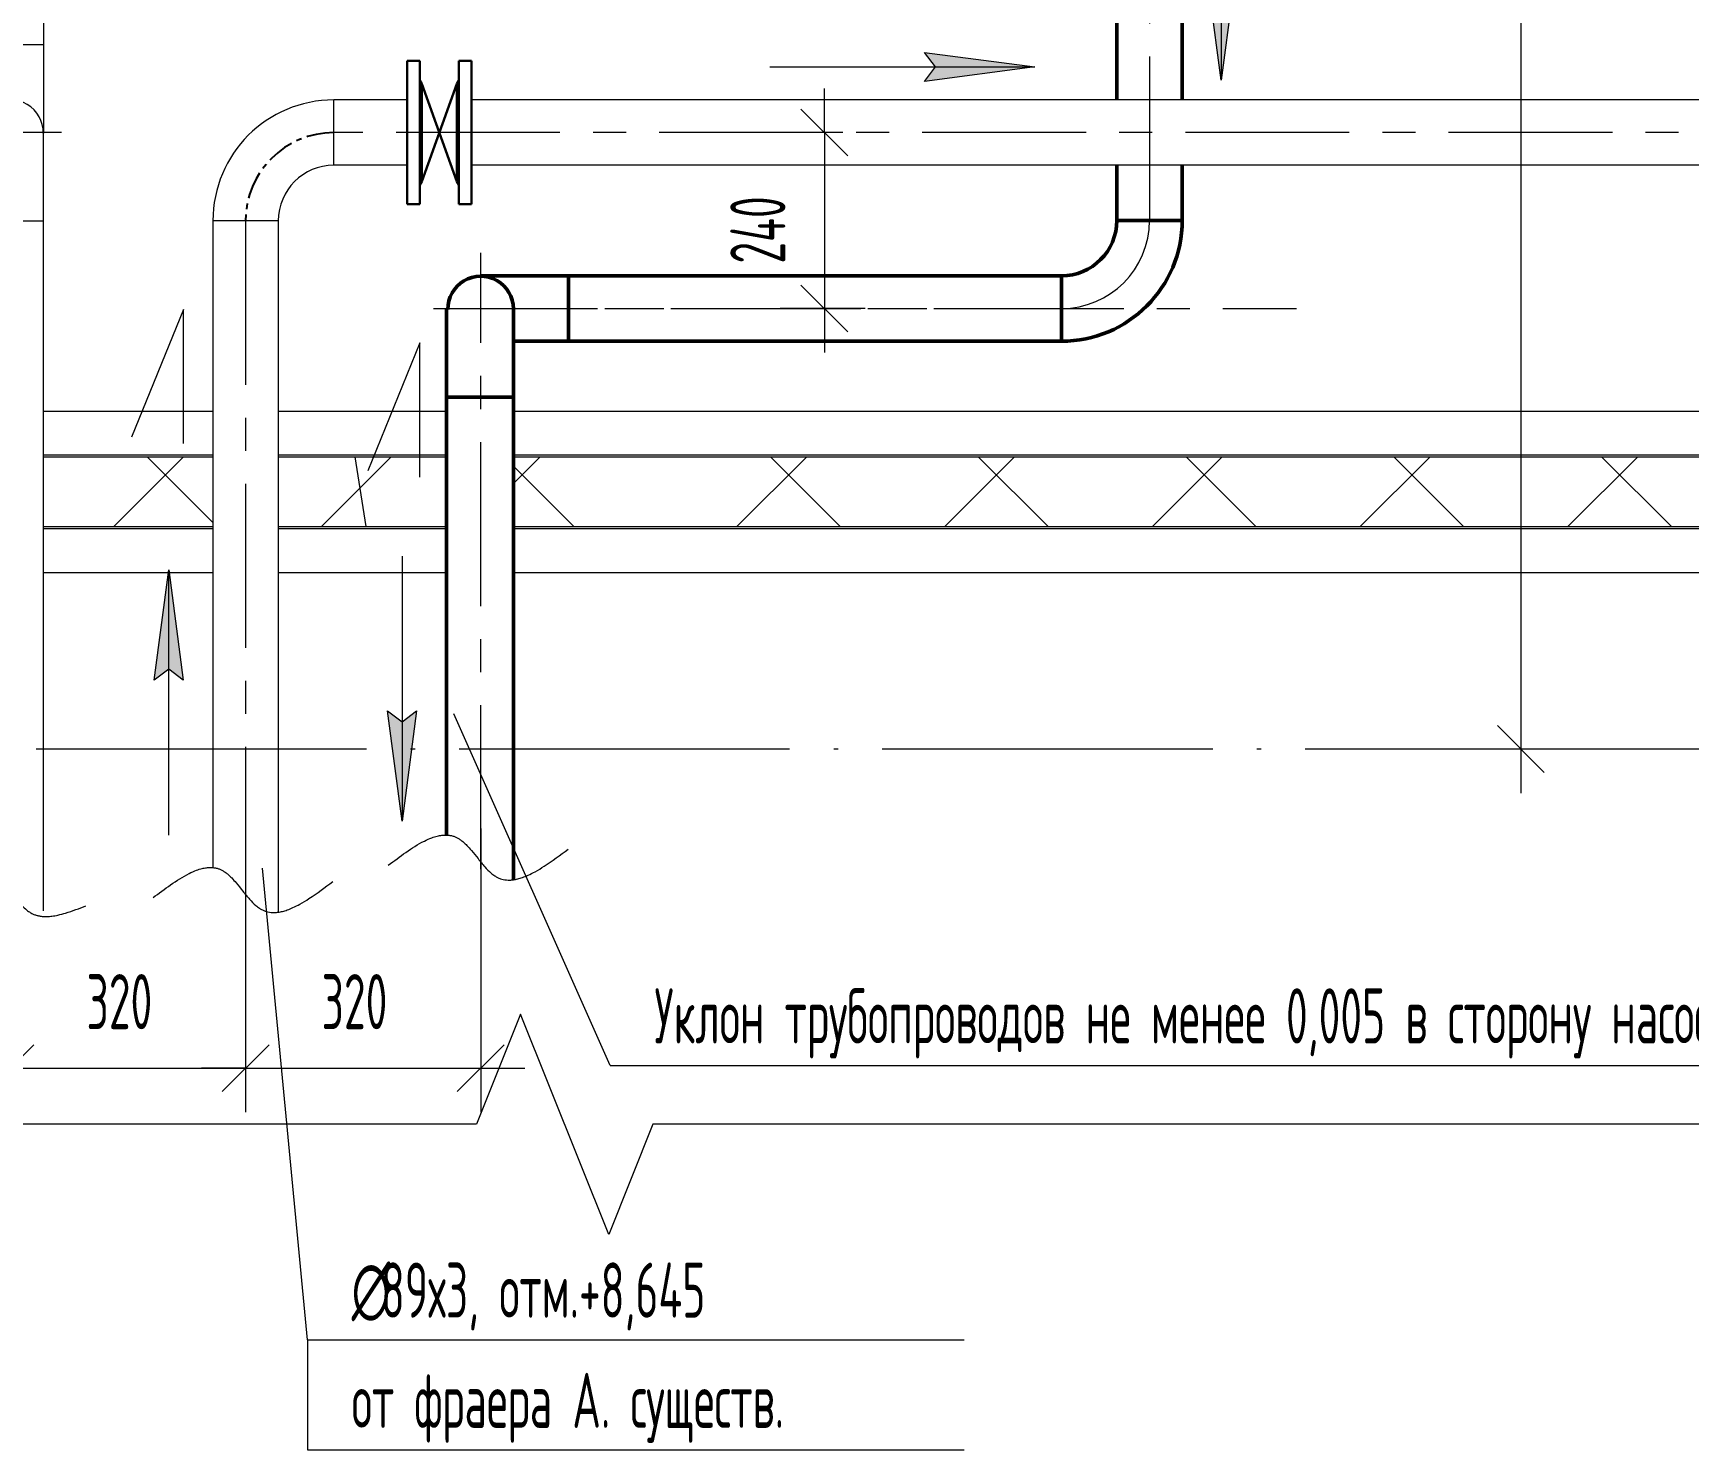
# Model space of a CAD drawing. Header units: millimetres. Extents: x -2281 to 17340, y -2563 to 4166.
# Drawn here: x 371.5 to 446.6, y 110.5 to 174.8 of the extents above; entities that cross this region are included whole.
import ezdxf

# ---------------------------------------------------------------- set-up
doc = ezdxf.new("R2010")
doc.units = ezdxf.units.MM
for name, pattern in [('K5LT32784', [0]), ('K5LT32786', [0]), ('K5LT32841', [0]), ('K5LT32843', [2, 1.25, -0.25, 0.25, -0.25]), ('K5LT32846', [0]), ('K5LT32847', [0]), ('K5LT32848', [19.2, 15, -2, 0.2, -2]), ('K5LT_AXLED', [11.939881, 7.439881, -1.5, 1.5, -1.5]), ('K5LT_THIN', [0]), ('K5LT_THIN_INCLUDED_TO_HATCHING', [0])]:
    doc.linetypes.add(name, pattern=pattern)
doc.layers.add('Системный слой', color=7, linetype='Continuous')
doc.styles.add('KDIMTEXTSTYLE', font='GOST_AU.SHX', dxfattribs={"width": 0.96, "oblique": 15, "height": 5})
doc.styles.add('KTEXTSTYLE', font='GOST_AU.SHX', dxfattribs={"width": 0.96, "height": 5})
doc.dimstyles.new('KDIMSTYLE (0.03)', dxfattribs={"dimtxt": 5, "dimasz": 1, "dimexe": 2, "dimexo": 0, "dimgap": 1, "dimtad": 1, "dimlfac": 30, "dimtxsty": 'KDIMTEXTSTYLE', "dimsah": 1, "dimcen": 0, "dimdle": 1, "dimadec": 0, "dimazin": 0, "dimtfac": 0.667, "dimtmove": 0, "dimatfit": 3, "dimfxl": 1, "dimtvp": 1, "dimtolj": 1, "dimtzin": 0, "dimarcsym": 0})

# ---------------------------------------------------------------- blocks, each defined once
blk = doc.blocks.new('U751')
at = {"layer": 'Системный слой', "color": 7, "linetype": 'K5LT_THIN_INCLUDED_TO_HATCHING', "lineweight": 13}
for p, q in [((393.608, 130.318), (391.608, 125.318)), ((397.608, 120.318), (393.608, 130.318)), ((391.608, 125.318), (80.284, 125.318)), ((399.608, 125.318), (397.608, 120.318)), ((710.931, 125.318), (399.608, 125.318))]:
    blk.add_line(p, q, dxfattribs=at)
blk = doc.blocks.new('U998')
at = {"layer": 'Системный слой', "color": 30, "linetype": 'K5LT_AXLED', "lineweight": 13, "true_color": 0xff8000}
for p, q in [((370.474, 200.545), (370.474, 171.801)), ((368.146, 170.331), (372.776, 170.331)), ((370.459, 135.864), (370.461, 170.318))]:
    blk.add_line(p, q, dxfattribs=at)
at = {"layer": 'Системный слой', "color": 7, "linetype": 'K5LT_THIN', "lineweight": 13}
for p, q in [((368.991, 197.651), (368.991, 170.318)), ((371.957, 197.626), (371.957, 170.293)), ((368.978, 174.318), (371.944, 174.318)), ((368.978, 170.318), (368.978, 136.814)), ((371.944, 170.293), (371.944, 135.001)), ((368.978, 166.318), (371.944, 166.318))]:
    blk.add_line(p, q, dxfattribs=at)
for centre, radius, start, end in [((370.491, 197.668), 1.467, 358.35418, 180.65086), ((370.461, 170.318), 1.483, 359.01622, 180)]:
    blk.add_arc(centre, radius, start, end, dxfattribs=at)
blk = doc.blocks.new('U1179')
at = {"layer": 'Системный слой', "color": 200, "linetype": 'K5LT32784', "lineweight": 50, "true_color": 0xbf00ff}
for p, q in [((420.663, 197.651), (420.663, 171.801)), ((423.63, 197.65), (423.63, 171.801)), ((420.663, 168.835), (420.663, 166.332)), ((423.63, 168.835), (423.63, 166.332)), ((423.63, 166.332), (420.663, 166.332)), ((418.146, 163.815), (391.781, 163.815)), ((418.146, 163.815), (418.146, 160.848)), ((393.264, 160.848), (418.146, 160.848))]:
    blk.add_line(p, q, dxfattribs=at)
at = {"layer": 'Системный слой', "color": 30, "linetype": 'K5LT_AXLED', "lineweight": 13, "true_color": 0xff8000}
blk.add_line((422.146, 197.651), (422.146, 166.332), dxfattribs=at)
at = {"layer": 'Системный слой', "color": 200, "linetype": 'K5LT32784', "lineweight": 50, "true_color": 0xbf00ff}
for radius in [2.517, 5.483]:
    blk.add_arc((418.146, 166.332), radius, 270, 0, dxfattribs=at)
at = {"layer": 'Системный слой', "color": 30, "linetype": 'K5LT_AXLED', "lineweight": 13, "true_color": 0xff8000}
blk.add_arc((418.146, 166.332), 4, 270, 0, dxfattribs=at)
blk = doc.blocks.new('U1193')
at = {"layer": 'Системный слой', "color": 7, "linetype": 'K5LT_THIN', "lineweight": 13}
for p, q in [((383.942, 115.54), (381.896, 136.932)), ((383.942, 115.54), (383.942, 110.54)), ((383.942, 115.54), (413.739, 115.54)), ((383.942, 110.54), (413.739, 110.54))]:
    blk.add_line(p, q, dxfattribs=at)
at = {"layer": 'Системный слой', "color": 7, "char_height": 2.5, "attachment_point": 1, "style": 'KTEXTSTYLE'}
for s, insert in [('\\H3.5;\\W0.965;\\Q15;\\Q0;\\W0.715;\\H2.50;∅', (385.942, 119.04)), ('\\H3.5;\\W0.965;\\Q15;\\Q0;\\W0.715;\\H2.50;89х3, отм.+8,645', (387.265, 119.04)), ('\\H3.5;\\W0.965;\\Q15;\\Q0;\\W0.715;\\H2.50;от фраера А. существ.', (385.942, 114.04))]:
    blk.add_mtext(s, dxfattribs=dict(at, insert=insert))
blk = doc.blocks.new('U1218')
at = {"layer": 'Системный слой'}
blk.add_hatch(color=7, dxfattribs=at).paths.add_polyline_path([(425.399, 172.698), (426.057, 177.698), (425.399, 177.198), (424.741, 177.698)])
at = {"layer": 'Системный слой', "color": 7, "linetype": 'K5LT_THIN', "lineweight": 13}
for p, q in [((425.399, 184.726), (425.399, 172.698)), ((425.399, 172.698), (424.741, 177.698)), ((424.741, 177.698), (425.399, 177.198)), ((425.399, 177.198), (426.057, 177.698)), ((426.057, 177.698), (425.399, 172.698))]:
    blk.add_line(p, q, dxfattribs=at)
blk = doc.blocks.new('U1254')
at = {"layer": 'Системный слой'}
blk.add_hatch(color=7, dxfattribs=at).paths.add_polyline_path([(411.941, 172.643), (416.941, 173.301), (411.941, 173.959), (412.441, 173.301)])
at = {"layer": 'Системный слой', "color": 7, "linetype": 'K5LT_THIN', "lineweight": 13}
for p, q in [((412.441, 173.301), (411.941, 173.959)), ((411.941, 173.959), (416.941, 173.301)), ((404.912, 173.301), (416.941, 173.301)), ((416.941, 173.301), (411.941, 172.643)), ((411.941, 172.643), (412.441, 173.301))]:
    blk.add_line(p, q, dxfattribs=at)
blk = doc.blocks.new('D220')
at = {"layer": 'Системный слой', "color": 7, "linetype": 'K5LT_THIN', "lineweight": 13}
for p, q in [((359.815, 141.091), (359.815, 125.864)), ((370.459, 140.685), (370.459, 125.864)), ((360.876, 128.924), (358.755, 126.803)), ((369.399, 126.803), (371.52, 128.924)), ((359.815, 127.864), (357.815, 127.864)), ((359.815, 127.864), (370.459, 127.864)), ((370.459, 127.864), (372.459, 127.864))]:
    blk.add_line(p, q, dxfattribs=at)
blk.add_wipeout([(363.252, 129.114), (363.252, 132.682), (366.872, 132.682), (366.872, 129.114)]).dxf.layer = 'Системный слой'
at = {"layer": 'Системный слой', "color": 7, "insert": (363.252, 132.131), "char_height": 2.5, "attachment_point": 1, "style": 'KTEXTSTYLE'}
blk.add_mtext('\\H3.5;\\W0.965;\\Q15;\\Q0;\\W0.715;\\H2.50;320', dxfattribs=at)
blk = doc.blocks.new('KDIMARROW_03')
at = {"layer": 'Системный слой', "color": 0, "linetype": 'K5LT_THIN', "lineweight": 13}
for p, q in [((-1.061, -1.061), (1.061, 1.061)), ((0, 0), (-1, 0)), ((0, 0), (2, 0))]:
    blk.add_line(p, q, dxfattribs=at)
blk = doc.blocks.new('D221')
at = {"layer": 'Системный слой', "color": 7, "linetype": 'K5LT_THIN', "lineweight": 13}
for p, q in [((381.128, 138.656), (381.128, 125.864)), ((370.459, 137.926), (370.459, 125.864)), ((371.52, 128.924), (369.399, 126.803)), ((380.068, 126.803), (382.189, 128.924)), ((370.459, 127.864), (368.459, 127.864)), ((370.459, 127.864), (381.128, 127.864)), ((381.128, 127.864), (383.128, 127.864))]:
    blk.add_line(p, q, dxfattribs=at)
blk.add_wipeout([(373.908, 129.114), (373.908, 132.682), (377.528, 132.682), (377.528, 129.114)]).dxf.layer = 'Системный слой'
at = {"layer": 'Системный слой', "color": 7, "insert": (373.908, 132.131), "char_height": 2.5, "attachment_point": 1, "style": 'KTEXTSTYLE'}
blk.add_mtext('\\H3.5;\\W0.965;\\Q15;\\Q0;\\W0.715;\\H2.50;320', dxfattribs=at)
blk = doc.blocks.new('D222')
at = {"layer": 'Системный слой', "color": 7, "linetype": 'K5LT_THIN', "lineweight": 13}
for p, q in [((381.128, 138.656), (381.128, 125.864)), ((391.795, 138.738), (391.795, 125.864)), ((382.189, 128.924), (380.068, 126.803)), ((390.735, 126.803), (392.856, 128.924)), ((381.128, 127.864), (379.128, 127.864)), ((381.128, 127.864), (391.795, 127.864)), ((391.795, 127.864), (393.795, 127.864))]:
    blk.add_line(p, q, dxfattribs=at)
blk.add_wipeout([(384.577, 129.114), (384.577, 132.682), (388.196, 132.682), (388.196, 129.114)]).dxf.layer = 'Системный слой'
at = {"layer": 'Системный слой', "color": 7, "insert": (384.577, 132.131), "char_height": 2.5, "attachment_point": 1, "style": 'KTEXTSTYLE'}
blk.add_mtext('\\H3.5;\\W0.965;\\Q15;\\Q0;\\W0.715;\\H2.50;320', dxfattribs=at)
blk = doc.blocks.new('U1269')
at = {"layer": 'Системный слой'}
blk.add_hatch(color=7, dxfattribs=at).paths.add_polyline_path([(388.228, 139.074), (388.886, 144.074), (388.228, 143.574), (387.57, 144.074)])
at = {"layer": 'Системный слой', "color": 7, "linetype": 'K5LT_THIN', "lineweight": 13}
for p, q in [((388.228, 151.102), (388.228, 139.074)), ((388.228, 139.074), (387.57, 144.074)), ((387.57, 144.074), (388.228, 143.574)), ((388.228, 143.574), (388.886, 144.074)), ((388.886, 144.074), (388.228, 139.074))]:
    blk.add_line(p, q, dxfattribs=at)
blk = doc.blocks.new('U1272')
at = {"layer": 'Системный слой'}
blk.add_hatch(color=7, dxfattribs=at).paths.add_polyline_path([(378.296, 145.471), (377.638, 150.471), (376.98, 145.471), (377.638, 145.971)])
at = {"layer": 'Системный слой', "color": 7, "linetype": 'K5LT_THIN', "lineweight": 13}
for p, q in [((376.98, 145.471), (377.638, 150.471)), ((377.638, 150.471), (378.296, 145.471)), ((377.638, 138.443), (377.638, 150.471)), ((377.638, 145.971), (376.98, 145.471)), ((378.296, 145.471), (377.638, 145.971))]:
    blk.add_line(p, q, dxfattribs=at)
blk = doc.blocks.new('U1275')
at = {"layer": 'Системный слой', "color": 7, "linetype": 'K5LT_THIN', "lineweight": 13}
for q in [(390.579, 143.942), (465.244, 127.985)]:
    blk.add_line((397.678, 127.985), q, dxfattribs=at)
at = {"layer": 'Системный слой', "color": 7, "insert": (399.678, 131.485), "char_height": 2.5, "attachment_point": 1, "style": 'KTEXTSTYLE'}
blk.add_mtext('\\H3.5;\\W0.965;\\Q15;\\Q0;\\W0.715;\\H2.50;Уклон трубопроводов не менее 0,005 в сторону насосов', dxfattribs=at)
blk = doc.blocks.new('D255')
at = {"layer": 'Системный слой', "color": 7, "linetype": 'K5LT_THIN', "lineweight": 13}
for p, q in [((438.997, 681.318), (438.997, 683.318)), ((440.057, 680.257), (437.936, 682.378)), ((547.55, 681.318), (436.997, 681.318)), ((438.997, 681.318), (438.997, 142.345)), ((437.936, 143.406), (440.057, 141.285)), ((551.179, 142.345), (436.997, 142.345)), ((438.997, 142.345), (438.997, 140.345))]:
    blk.add_line(p, q, dxfattribs=at)
blk.add_wipeout([(437.747, 370.573), (434.179, 370.573), (434.179, 375.843), (437.747, 375.843)]).dxf.layer = 'Системный слой'
at = {"layer": 'Системный слой', "color": 7, "insert": (434.73, 370.573), "char_height": 2.5, "attachment_point": 1, "rotation": 90, "style": 'KTEXTSTYLE'}
blk.add_mtext('\\H3.5;\\W0.965;\\Q15;\\Q0;\\W0.715;\\H2.50;16170', dxfattribs=at)
blk = doc.blocks.new('D302')
at = {"layer": 'Системный слой', "color": 7, "linetype": 'K5LT_THIN', "lineweight": 13}
for p, q in [((407.39, 170.318), (407.39, 172.318)), ((408.451, 169.258), (406.33, 171.379)), ((408.236, 170.318), (405.39, 170.318)), ((407.39, 170.318), (407.39, 162.332)), ((406.33, 163.392), (408.451, 161.271)), ((409.237, 162.332), (405.39, 162.332)), ((407.39, 162.332), (407.39, 160.332))]:
    blk.add_line(p, q, dxfattribs=at)
blk.add_wipeout([(406.14, 164.374), (402.572, 164.374), (402.572, 168.12), (406.14, 168.12)]).dxf.layer = 'Системный слой'
at = {"layer": 'Системный слой', "color": 7, "insert": (403.123, 164.374), "char_height": 2.5, "attachment_point": 1, "rotation": 90, "style": 'KTEXTSTYLE'}
blk.add_mtext('\\H3.5;\\W0.965;\\Q15;\\Q0;\\W0.715;\\H2.50;240', dxfattribs=at)

msp = doc.modelspace()

# ---------------------------------------------------------------- linework, layer by layer
at = {"layer": 'Системный слой', "color": 7, "linetype": 'K5LT32841', "lineweight": 30}
for p, q in [((388.46138, 167.06806), (388.46138, 173.56806)), ((389.02804, 173.56806), (388.46138, 173.56806)), ((389.02804, 167.06806), (389.02804, 173.56806)), ((390.80664, 167.06806), (390.80664, 173.56806)), ((390.80664, 173.56806), (391.37331, 173.56806)), ((391.37331, 167.06806), (391.37331, 173.56806)), ((389.12804, 172.53473), (389.02804, 172.68473)), ((390.70664, 168.10139), (389.12804, 172.53473)), ((390.70664, 172.53473), (389.12804, 168.10139)), ((389.12804, 168.10139), (389.12804, 172.53473)), ((390.70664, 172.53473), (390.80664, 172.68473)), ((390.70664, 168.10139), (390.70664, 172.53473)), ((388.46138, 167.29198), (388.46138, 168.03439)), ((389.12804, 168.10139), (389.02804, 167.95139)), ((390.70664, 168.10139), (390.80664, 167.95139)), ((391.37331, 167.29198), (391.37331, 168.03439)), ((389.02804, 167.06806), (388.46138, 167.06806)), ((390.80664, 167.06806), (391.37331, 167.06806))]:
    msp.add_line(p, q, dxfattribs=at)
at = {"layer": 'Системный слой', "color": 7, "linetype": 'K5LT_THIN', "lineweight": 13}
for p, q in [((388.46138, 171.80139), (385.12804, 171.80139)), ((561.84537, 171.79356), (391.37331, 171.80139)), ((388.46138, 168.83473), (385.12804, 168.83473)), ((561.84537, 168.84256), (391.37331, 168.83473)), ((379.64471, 166.31806), (379.64471, 136.96553)), ((382.61127, 166.31806), (382.61127, 134.93967))]:
    msp.add_line(p, q, dxfattribs=at)
at = {"layer": 'Системный слой', "color": 7, "linetype": 'K5LT32786', "lineweight": 18}
for p, q in [((385.12804, 168.83473), (385.12804, 171.80139)), ((382.61138, 166.31806), (379.64471, 166.31806)), ((378.30697, 162.29259), (375.95341, 156.49133)), ((378.30697, 156.20415), (378.30697, 162.29259)), ((389.02804, 160.77086), (386.67448, 154.9696)), ((389.02804, 154.68242), (389.02804, 160.77086))]:
    msp.add_line(p, q, dxfattribs=at)
at = {"layer": 'Системный слой', "color": 30, "linetype": 'K5LT_AXLED', "lineweight": 13, "true_color": 0xff8000}
for p, q in [((562.5507, 170.31806), (385.12804, 170.31806)), ((381.12804, 166.31806), (381.12804, 132.61118)), ((391.79471, 136.89453), (391.79471, 164.85785)), ((389.66105, 162.33175), (428.81314, 162.33175)), ((419.80484, 162.31806), (389.68391, 162.31806))]:
    msp.add_line(p, q, dxfattribs=at)
at = {"layer": 'Системный слой', "color": 200, "linetype": 'K5LT32784', "lineweight": 50, "true_color": 0xbf00ff}
for p, q in [((395.78112, 163.81508), (395.78112, 160.84842)), ((393.27718, 162.31806), (393.27718, 136.41056)), ((390.24407, 162.29259), (390.24407, 138.44233)), ((393.27718, 158.31806), (390.31074, 158.31806))]:
    msp.add_line(p, q, dxfattribs=at)
at = {"layer": 'Системный слой', "color": 7, "linetype": 'K5LT32847', "lineweight": 5}
for p, q in [((371.94438, 157.67848), (379.64471, 157.67848)), ((382.61127, 157.67848), (390.24407, 157.67848)), ((393.27718, 157.67848), (549.69537, 157.67848)), ((375.14031, 152.44515), (378.30697, 155.61181)), ((379.64471, 152.63073), (376.66363, 155.61181)), ((384.5684, 152.44515), (387.73506, 155.61181)), ((386.59086, 152.44515), (386.09172, 155.61181)), ((393.27718, 154.39337), (394.49563, 155.61181)), ((403.42458, 152.44515), (406.59125, 155.61181)), ((408.11456, 152.44515), (404.9479, 155.61181)), ((412.85267, 152.44515), (416.01934, 155.61181)), ((417.54265, 152.44515), (414.37599, 155.61181)), ((422.28076, 152.44515), (425.44743, 155.61181)), ((426.97074, 152.44515), (423.80408, 155.61181)), ((431.70885, 152.44515), (434.87552, 155.61181)), ((436.39883, 152.44515), (433.23217, 155.61181)), ((441.13694, 152.44515), (444.30361, 155.61181)), ((445.82692, 152.44515), (442.66026, 155.61181)), ((396.01895, 152.44515), (393.27718, 155.18691)), ((379.64471, 150.34515), (371.94438, 150.34515)), ((390.24407, 150.34515), (382.61127, 150.34515)), ((493.34483, 150.34515), (393.27718, 150.34515))]:
    msp.add_line(p, q, dxfattribs=at)
at = {"layer": 'Системный слой', "color": 7, "linetype": 'K5LT32846', "lineweight": 9}
for p, q in [((379.64471, 155.67848), (371.94438, 155.67848)), ((371.94438, 155.61181), (379.64471, 155.61181)), ((390.24407, 155.67848), (382.61127, 155.67848)), ((382.61127, 155.61181), (390.24407, 155.61181)), ((549.69537, 155.67848), (393.27718, 155.67848)), ((393.27718, 155.61181), (549.69537, 155.61181)), ((371.94438, 152.44515), (379.64471, 152.44515)), ((371.94438, 152.34515), (379.64471, 152.34515)), ((382.61127, 152.44515), (390.24407, 152.44515)), ((382.61127, 152.34515), (390.24407, 152.34515)), ((393.27718, 152.44515), (549.69537, 152.44515)), ((393.27718, 152.34515), (549.69537, 152.34515))]:
    msp.add_line(p, q, dxfattribs=at)
at = {"layer": 'Системный слой', "color": 1, "linetype": 'K5LT32848', "lineweight": 18, "true_color": 0xff0000}
msp.add_line((713.01543, 142.34515), (78.34381, 142.34515), dxfattribs=at)
at = {"layer": 'Системный слой', "color": 7, "linetype": 'K5LT32786', "lineweight": 18}
for radius in [5.48333, 2.51667]:
    msp.add_arc((385.12804, 166.31806), radius, 90, 180, dxfattribs=at)
at = {"layer": 'Системный слой', "color": 7, "linetype": 'K5LT32843', "lineweight": 25}
msp.add_arc((385.12804, 166.31806), 4, 90, 180, dxfattribs=at)
at = {"layer": 'Системный слой', "color": 200, "linetype": 'K5LT32784', "lineweight": 50, "true_color": 0xbf00ff}
msp.add_arc((391.79385, 162.31806), 1.48333, 0, 180.9837821, dxfattribs=at)
at = {"layer": 'Системный слой', "color": 7, "linetype": 'K5LT_THIN', "lineweight": 13}
for points, knots in [([(387.60379, 137.07684), (388.13354, 137.45198), (388.74917, 137.95616), (389.54165, 138.31046), (389.80856, 138.39464), (390.02051, 138.43491), (390.20099, 138.44655), (390.36036, 138.43637), (390.50435, 138.40796), (390.63663, 138.36334), (390.76178, 138.30245), (390.8872, 138.22135), (391.02569, 138.11023), (391.1923, 137.94928), (391.41382, 137.69861), (391.67458, 137.3678), (391.95928, 137.01503), (392.2128, 136.75179), (392.4145, 136.59579), (392.55774, 136.51286), (392.68711, 136.45865), (392.82025, 136.42104), (392.96355, 136.39909), (393.12032, 136.3944), (393.29271, 136.40936), (393.48614, 136.44775), (393.70852, 136.51586), (393.97271, 136.62444), (394.30376, 136.79427), (394.91965, 137.17167), (395.40342, 137.53539), (395.75852, 137.7983)], [0, 0, 0, 0, 6.28276242, 7.45849425, 8.29159558, 8.95585569, 9.51863006, 10.01816965, 10.48010902, 10.91945074, 11.35062612, 11.80880475, 12.34622212, 13.04765041, 14.02339008, 15.54564419, 17.0787208, 18.36234704, 19.03193222, 19.51245661, 19.94230882, 20.3714591, 20.8333578, 21.3263127, 21.86919073, 22.48611708, 23.21032499, 24.09189758, 25.21657083, 26.76789756, 31, 31, 31, 31]), ([(367.17017, 136.35294), (367.64027, 136.51457), (368.21244, 136.74978), (368.88776, 136.8176), (369.1226, 136.81194), (369.30958, 136.78422), (369.46896, 136.73978), (369.60832, 136.68145), (369.73692, 136.60787), (369.8669, 136.5136), (370.0148, 136.38285), (370.19837, 136.18891), (370.42291, 135.91332), (370.67541, 135.58288), (370.93212, 135.27394), (371.16026, 135.05611), (371.34116, 134.92722), (371.48627, 134.8513), (371.62619, 134.79964), (371.77438, 134.76388), (371.93968, 134.7433), (372.12948, 134.74017), (372.35469, 134.75922), (372.6367, 134.80991), (373.15794, 134.95063), (373.57671, 135.11422), (373.8811, 135.23066)], [0, 0, 0, 0, 5.1365593, 6.15412668, 6.90365664, 7.52633077, 8.07680247, 8.58659205, 9.06285691, 9.5843296, 10.22154815, 11.07286504, 12.30445757, 13.84441016, 15.31486789, 16.39480349, 17.05069428, 17.57316844, 18.06021268, 18.56806767, 19.12435047, 19.75541042, 20.50031356, 21.42550029, 22.67352527, 26, 26, 26, 26]), ([(376.92912, 135.60475), (377.45886, 135.97989), (378.0745, 136.48407), (378.86697, 136.83838), (379.13388, 136.92255), (379.34584, 136.96282), (379.52632, 136.97446), (379.68569, 136.96428), (379.82968, 136.93587), (379.96196, 136.89125), (380.0871, 136.83036), (380.21253, 136.74926), (380.35102, 136.63814), (380.51763, 136.47719), (380.73915, 136.22652), (380.9999, 135.89571), (381.2846, 135.54294), (381.53813, 135.2797), (381.73982, 135.1237), (381.88306, 135.04077), (382.01244, 134.98656), (382.14558, 134.94895), (382.28887, 134.927), (382.44565, 134.92231), (382.61804, 134.93727), (382.81146, 134.97566), (383.03385, 135.04377), (383.29804, 135.15235), (383.62908, 135.32218), (384.24497, 135.69958), (384.72874, 136.0633), (385.08384, 136.32621)], [0, 0, 0, 0, 6.28276242, 7.45849425, 8.29159558, 8.95585569, 9.51863006, 10.01816965, 10.48010902, 10.91945074, 11.35062612, 11.80880475, 12.34622212, 13.04765041, 14.02339008, 15.54564419, 17.0787208, 18.36234704, 19.03193222, 19.51245661, 19.94230882, 20.3714591, 20.8333578, 21.3263127, 21.86919073, 22.48611708, 23.21032499, 24.09189758, 25.21657083, 26.76789756, 31, 31, 31, 31])]:
    msp.add_open_spline(points, degree=3, knots=knots, dxfattribs=at)

# ---------------------------------------------------------------- block references
at = {"layer": 'Системный слой'}
for name in ['U1179', 'U998', 'U1218', 'U1254', 'U1193', 'U751']:
    msp.add_blockref(name, (0, 0), dxfattribs=at)

# ---------------------------------------------------------------- next in the draw order: dimensions: what is measured, and where the dimension line sits
at = {"layer": 'Системный слой', "color": 7}
dim = msp.add_linear_dim(base=(407.39023, 170.31806), p1=(409.2371, 162.33175), p2=(408.23554, 170.31806), angle=90, dimstyle='KDIMSTYLE (0.03)', override={"dimexo": 0, "dimpost": '\\H2.5;\\W0.965;\\Q0;<>', "dimblk1": 'KDIMARROW_03', "dimblk2": 'KDIMARROW_03', "dimse1": 0, "dimse2": 0, "dimclrt": 7, "dimtolj": 1}, dxfattribs=at)
dim.commit()
dim.dimension.update_dxf_attribs({"geometry": 'D302', "text_midpoint": (407.39023, 166.3249), "dimtype": 160})
dim = msp.add_linear_dim(base=(359.81503, 127.86384), p1=(370.45938, 140.68519), p2=(359.81503, 141.0909), text='\\H2.5;\\W0.965;\\Q0;\\H2.5;\\W0.965;\\Q0;\\Q0;\\W0.715;320\\Q0;\\W0.965;', dimstyle='KDIMSTYLE (0.03)', override={"dimexo": 0, "dimblk1": 'KDIMARROW_03', "dimblk2": 'KDIMARROW_03', "dimse1": 0, "dimse2": 0, "dimclrt": 7, "dimtolj": 1}, dxfattribs=at)
dim.commit()
dim.dimension.update_dxf_attribs({"geometry": 'D220', "text_midpoint": (365.1372, 127.86384), "dimtype": 160})

# ---------------------------------------------------------------- next in the draw order: dimensions: what is measured, and where the dimension line sits
dim = msp.add_linear_dim(base=(370.459207, 127.863841), p1=(381.128044, 138.656404), p2=(370.459207, 137.926043), dimstyle='KDIMSTYLE (0.03)', override={"dimexo": 0, "dimpost": '\\H2.5;\\W0.965;\\Q0;<>', "dimblk1": 'KDIMARROW_03', "dimblk2": 'KDIMARROW_03', "dimse1": 0, "dimse2": 0, "dimclrt": 7, "dimtolj": 1}, dxfattribs=at)
dim.commit()
dim.dimension.update_dxf_attribs({"geometry": 'D221', "text_midpoint": (375.793626, 127.863841), "dimtype": 160})

# ---------------------------------------------------------------- next in the draw order: block references
at = {"layer": 'Системный слой'}
msp.add_blockref('U1272', (0, 0), dxfattribs=at)

# ---------------------------------------------------------------- next in the draw order: dimensions: what is measured, and where the dimension line sits
at = {"layer": 'Системный слой', "color": 7}
dim = msp.add_linear_dim(base=(381.12804, 127.86384), p1=(391.7954, 138.73755), p2=(381.12804, 138.6564), dimstyle='KDIMSTYLE (0.03)', override={"dimexo": 0, "dimpost": '\\H2.5;\\W0.965;\\Q0;<>', "dimblk1": 'KDIMARROW_03', "dimblk2": 'KDIMARROW_03', "dimse1": 0, "dimse2": 0, "dimclrt": 7, "dimtolj": 1}, dxfattribs=at)
dim.commit()
dim.dimension.update_dxf_attribs({"geometry": 'D222', "text_midpoint": (386.46172, 127.86384), "dimtype": 160})

# ---------------------------------------------------------------- next in the draw order: block references
at = {"layer": 'Системный слой'}
for name in ['U1269', 'U1275']:
    msp.add_blockref(name, (0, 0), dxfattribs=at)

# ---------------------------------------------------------------- next in the draw order: dimensions: what is measured, and where the dimension line sits
at = {"layer": 'Системный слой', "color": 7}
dim = msp.add_linear_dim(base=(438.99686, 681.31777), p1=(551.17867, 142.34515), p2=(547.54995, 681.31777), angle=90, text='\\H2.5;\\W0.965;\\Q0;\\H2.5;\\W0.965;\\Q0;\\Q0;\\W0.715;16170\\Q0;\\W0.965;', dimstyle='KDIMSTYLE (0.03)', override={"dimexo": 0, "dimblk1": 'KDIMARROW_03', "dimblk2": 'KDIMARROW_03', "dimse1": 0, "dimse2": 0, "dimclrt": 7, "dimtolj": 1}, dxfattribs=at)
dim.commit()
dim.dimension.update_dxf_attribs({"geometry": 'D255', "text_midpoint": (438.99686, 373.31777), "dimtype": 160})

doc.saveas('drawing.dxf')
